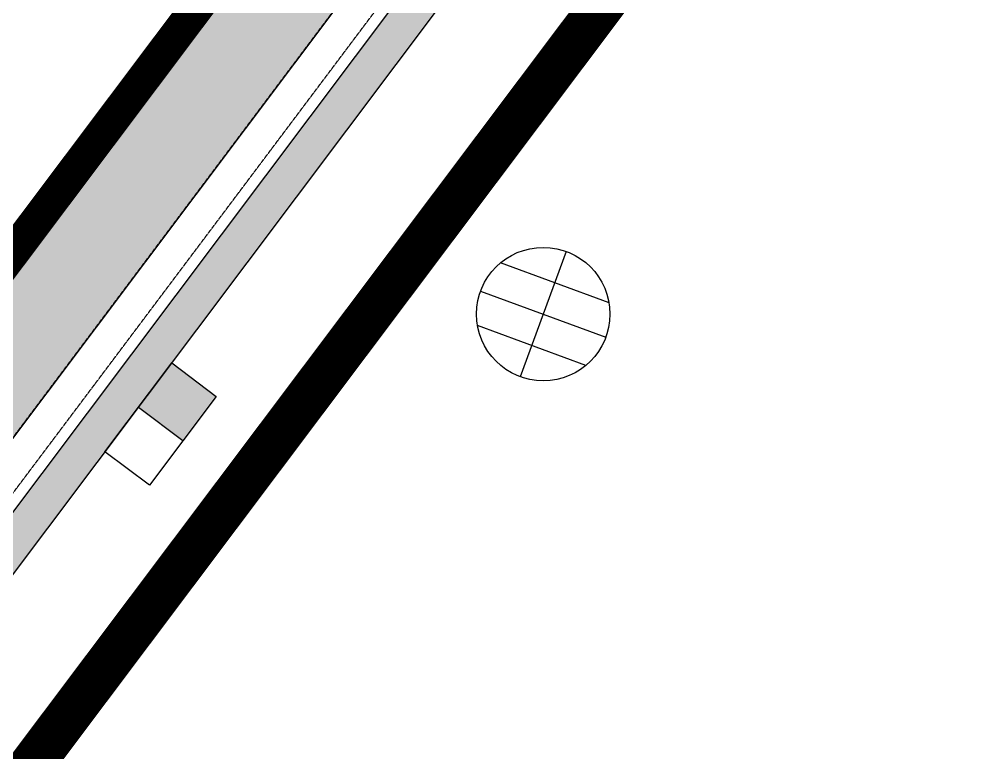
# Model space of a CAD drawing. Extents: x -11 to 40589024741, y -2 to 3380586937.
# Drawn here: x 40588093530 to 40588102098, y 3380236629 to 3380243226 of the extents above; entities that cross this region are included whole.
import ezdxf

# ---------------------------------------------------------------- set-up
doc = ezdxf.new("R2010")
doc.units = 0
doc.header["$LTSCALE"] = 10
doc.header["$MEASUREMENT"] = 0
doc.linetypes.add('CENTER', pattern=[50.8, 31.75, -6.35, 6.35, -6.35])
doc.linetypes.add('DASH', pattern=[0.35, 0.25, -0.1])
for name, color, linetype in [('0-WALL', 252, 'Continuous'), ('TWT_雨水口', 4, 'Continuous'), ('WELL_雨水', 4, 'Continuous')]:
    doc.layers.add(name, color=color, linetype=linetype)
doc.layers.add('GPS-ZF消防', color=1, linetype='TG_X', lineweight=60)
doc.styles.add('TG_LINETYPE', font='SIMPLEX', dxfattribs={"width": 0.8, "height": 3.5, "bigfont": 'HZTXT'})
doc.linetypes.add('TG_WX', pattern='A,3,-0.6,["WX",TG_LINETYPE,S=0.1,R=0,X=-0.52,Y=-0.15],0', length=3.6)
doc.linetypes.add('TG_X', pattern='A,5,-0.3,["X",TG_LINETYPE,S=0.1,R=0,X=-0.23,Y=-0.15],0', length=5.3)
pattern_1 = [(359.79974, (40586781652.2, 3380096977.4), (1605.5824, 1594.398), [240, -48, 64, -48, 240, -960]), (359.79974, (40586781572.4, 3380097025.7), (1605.5824, 1594.398), [160, -120, 240, -120, 160, -800]), (359.79974, (40586782134.6, 3380097663.7), (1605.5824, 1594.398), [200, -80, 200, -1120]), (359.79974, (40586781335.8, 3380097986.5), (1605.5824, 1594.398), [80, -160, 80, -1280]), (89.79974, (40586781495.8, 3380097986), (-1594.398, 1605.5824), [144, -1456]), (89.79974, (40586781972.4, 3380097024.3), (-1594.398, 1605.5824), [160, -1440]), (89.79974, (40586782374.6, 3380097662.9), (-1594.398, 1605.5824), [160, -1440]), (44.79974, (40586782180.3, 3380097007.6), (5.5922, 1599.9902), [160, -2102.7417]), (134.79974, (40586781764.3, 3380097009), (-1599.9902, 5.5922), [160, -2102.7417]), (63.23469, (40586782132.4, 3380097015.7), (5.5922, 1599.99023), [160, -3417.7088]), (75.7635, (40586782052.4, 3380097024), (5.59221, 1599.99023), [160, -6436.969]), (75.7635, (40586782454.64, 3380097662.6), (5.59221, 1599.99023), [128, -6468.969]), (75.7635, (40586781527.76, 3380097985.85), (5.59221, 1599.99023), [112, -6484.969]), (103.835987, (40586781892.4, 3380097024.57), (5.59221, 1599.99023), [160, -6436.969]), (103.835987, (40586782294.64, 3380097663.17), (5.59221, 1599.99023), [128, -6468.969]), (103.835987, (40586781463.76, 3380097986.07), (5.59221, 1599.99023), [112, -6484.969]), (116.364795, (40586781812.4, 3380097016.85), (5.5922, 1599.99023), [160, -3417.7069])]

# ---------------------------------------------------------------- blocks, each defined once
blk = doc.blocks.new('$TwtSys$00000424')
for p, q in [((-500, 250), (500, 250)), ((-500, -250), (-500, 250)), ((0, -250), (0, 250)), ((500, 250), (500, -250)), ((500, -250), (-500, -250))]:
    blk.add_line(p, q)
blk.add_solid([(0, 250), (500, 250), (0, -250), (500, -250)])
blk = doc.blocks.new('$TWTSYS$00000375')
for p, q in [((0, 0.5, 0), (0, -0.5, 0)), ((0.433, 0.25, 0), (-0.433, 0.25, 0)), ((-0.5, 0, 0), (0.5, 0, 0)), ((0.433, -0.25, 0), (-0.433, -0.25, 0))]:
    blk.add_line(p, q)
blk.add_circle((0, 0, 0), 0.5)

msp = doc.modelspace()

# ---------------------------------------------------------------- hatches: boundary and pattern name
at = {"layer": '0-WALL'}
h = msp.add_hatch(dxfattribs=at)
h.set_pattern_fill('草坪或沼泽', color=256, scale=400, angle=-0.200256636)
h.set_pattern_definition(pattern_1)
h.paths.add_polyline_path([(40588302101.650627, 3380196170.468816), (40588275532.998894, 3380123451.400391), (40588213851.098877, 3380137607.100394), (40588128542.39888, 3380162853.200394), (40588051310.197723, 3380185028.900719), (40588215760.938667, 3380403827.430827), (40588224457.898888, 3380415266.100397), (40588259176.227432, 3380461579.853973), (40588327409.831734, 3380431029.725285), (40588344233.506363, 3380419662.492857), (40588367371.5578, 3380409302.928), (40588374373.704453, 3380393980.898594), (40588343265.099297, 3380308835.863516), (40588342325.826973, 3380309179.036222), (40588348228.419678, 3380325334.510901), (40588347758.977524, 3380325506.026352), (40588351316.980003, 3380333787.979114), (40588373293.579567, 3380393938.55436), (40588366618.76474, 3380408544.319475), (40588343745.607887, 3380418785.283479), (40588326921.933281, 3380430152.515906), (40588259497.004578, 3380460340.577487), (40588225255.999771, 3380414663.566939), (40588216558.657242, 3380403224.394626), (40588052982.287758, 3380185589.19869), (40588128822.27935, 3380163813.243824), (40588214105.070473, 3380138574.811257), (40588274896.566856, 3380124623.454612), (40588301162.378349, 3380196513.641506)])
h.paths.add_polyline_path([(40588308330.118393, 3380213217.941715), (40588307390.846069, 3380213561.114415), (40588309294.968521, 3380218774.420028), (40588308825.8936, 3380218945.745433), (40588312382.598297, 3380227228.097439), (40588336080.200798, 3380292084.600181), (40588337019.473106, 3380291741.427476)])
h = msp.add_hatch(dxfattribs=at)
h.set_pattern_fill('草坪或沼泽', color=256, scale=400, angle=-0.200256636)
h.set_pattern_definition([(359.79974, (40586781652.2, 3380096977.4), (1605.5824, 1594.398), [240, -48, 64, -48, 240, -960]), (359.79974, (40586781572.4, 3380097025.7), (1605.5824, 1594.398), [160, -120, 240, -120, 160, -800]), (359.79974, (40586782134.6, 3380097663.7), (1605.5824, 1594.398), [200, -80, 200, -1120]), (359.79974, (40586781335.8, 3380097986.5), (1605.5824, 1594.398), [80, -160, 80, -1280]), (89.79974, (40586781495.8, 3380097986), (-1594.398, 1605.5824), [144, -1456]), (89.79974, (40586781972.4, 3380097024.3), (-1594.398, 1605.5824), [160, -1440]), (89.79974, (40586782374.6, 3380097662.9), (-1594.398, 1605.5824), [160, -1440]), (44.79974, (40586782180.3, 3380097007.6), (5.5922, 1599.9902), [160, -2102.7417]), (134.79974, (40586781764.3, 3380097009), (-1599.9902, 5.5922), [160, -2102.7417]), (63.23469, (40586782132.4, 3380097015.7), (5.5922, 1599.99023), [160, -3417.7088]), (75.7635, (40586782052.4, 3380097024), (5.59221, 1599.99023), [160, -6436.969]), (75.7635, (40586782454.64, 3380097662.6), (5.59221, 1599.99023), [128, -6468.969]), (75.7635, (40586781527.76, 3380097985.85), (5.59221, 1599.99023), [112, -6484.969]), (103.835987, (40586781892.4, 3380097024.57), (5.59221, 1599.99023), [160, -6436.969]), (103.835987, (40586782294.64, 3380097663.17), (5.59221, 1599.99023), [128, -6468.969]), (103.835987, (40586781463.76, 3380097986.07), (5.59221, 1599.99023), [112, -6484.969]), (116.364795, (40586781812.4, 3380097016.85), (5.5922, 1599.99023), [160, -3417.7069])])
edge = h.paths.add_edge_path()
edge.add_line((40588347473.747322, 3380325610.238097), (40588347683.541443, 3380326090.42787))
edge.add_line((40588347683.541443, 3380326090.42787), (40588351031.622383, 3380333884.752417))
edge.add_line((40588351031.622383, 3380333884.752417), (40588372861.52964, 3380393921.616653))
edge.add_line((40588372861.52964, 3380393921.616653), (40588366317.647476, 3380408240.876073))
edge.add_line((40588366317.647476, 3380408240.876073), (40588343550.448486, 3380418434.399735))
edge.add_line((40588343550.448486, 3380418434.399735), (40588326726.773811, 3380429801.632178))
edge.add_line((40588326726.773811, 3380429801.632178), (40588259625.315422, 3380459844.866894))
edge.add_line((40588259625.315422, 3380459844.866894), (40588073765.91951, 3380212575.66465))
edge.add_line((40588073765.91951, 3380212575.66465), (40588074114.249107, 3380212476.750173))
edge.add_line((40588074114.249107, 3380212476.750173), (40588253152.588203, 3380450673.037109))
edge.add_line((40588253152.588203, 3380450673.037109), (40588254435.224274, 3380450204.422307))
edge.add_line((40588254435.224258, 3380450204.422312), (40588256320.901672, 3380455368.658761))
edge.add_line((40588256320.90168, 3380455368.658754), (40588326766.815353, 3380429630.545198))
edge.add_line((40588326766.815353, 3380429630.5452), (40588324880.269547, 3380424466.932958))
edge.add_line((40588324880.269547, 3380424466.93296), (40588331455.159737, 3380422064.756639))
edge.add_line((40588331455.159737, 3380422064.756637), (40588332483.925163, 3380424880.513825))
edge.add_line((40588332483.925163, 3380424880.513825), (40588335301.736542, 3380423850.997883))
edge.add_line((40588335301.736542, 3380423850.997883), (40588334273.030251, 3380421035.31484))
edge.add_line((40588334273.030251, 3380421035.31484), (40588353055.227448, 3380414173.051638))
edge.add_line((40588353055.227448, 3380414173.051638), (40588361187.808113, 3380410524.8103))
edge.add_arc((40588348999.165817, 3380398232.729486), 17310.639832, -14.6199939483, 45.2420907397, ccw=False)
edge.add_line((40588365749.307037, 3380393863.402212), (40588366656.653191, 3380393529.94107))
edge.add_line((40588366656.653191, 3380393529.94107), (40588371065.316032, 3380391919.168731))
edge.add_line((40588371065.316032, 3380391919.168731), (40588346912.352768, 3380325815.879339))
edge.add_line((40588346912.352768, 3380325815.879339), (40588347473.747322, 3380325610.238097))
h = msp.add_hatch(dxfattribs=at)
h.set_pattern_fill('草坪或沼泽', color=256, scale=400, angle=-0.200256636)
h.set_pattern_definition(pattern_1)
edge = h.paths.add_edge_path()
edge.add_line((40588087573.486938, 3380213651.938091), (40588089757.186943, 3380219628.780546))
edge.add_line((40588089757.186943, 3380219628.780545), (40588124769.277283, 3380264367.177491))
edge.add_line((40588124769.27729, 3380264367.177485), (40588155546.521591, 3380253122.421226))
edge.add_arc((40588152728.697533, 3380254151.919889), 2999.999985, -20.0698953361, 67.4128539265)
edge.add_line((40588153880.962112, 3380256921.809105), (40588132156.888603, 3380264858.701515))
edge.add_arc((40588129095.828423, 3380254779.960338), 10533.333428, 73.1057018606, 142.068996179)
edge.add_line((40588120787.645203, 3380261254.927819), (40588105411.445686, 3380240800.484973))
edge.add_line((40588105411.445686, 3380240800.484973), (40588085558.745361, 3380214388.044349))
edge.add_line((40588085558.745361, 3380214388.044349), (40588087573.486954, 3380213651.938085))

# ---------------------------------------------------------------- linework, layer by layer
for p, q in [((40588259625.315422, 3380459844.866894), (40588073765.91951, 3380212575.66465)), ((40588074114.249107, 3380212476.750173), (40588253152.588203, 3380450673.037109))]:
    msp.add_line(p, q, dxfattribs=at)
at = {"layer": '0-WALL', "color": 1, "linetype": 'DASH', "ltscale": 3, "const_width": 300}
msp.add_lwpolyline([(40588374373.70446, 3380393980.898591), (40588367371.557808, 3380409302.927993), (40588344233.506393, 3380419662.492842), (40588327409.831779, 3380431029.725266), (40588259176.227432, 3380461579.853973), (40588224457.898903, 3380415266.100388), (40588215760.938667, 3380403827.430825), (40588051310.197769, 3380185028.900704), (40588128542.398903, 3380162853.200386), (40588213851.098892, 3380137607.100389), (40588275532.998894, 3380123451.400389)], close=True, dxfattribs=at)
at = {"layer": '0-WALL'}
msp.add_lwpolyline([(40588259497.004578, 3380460340.577487), (40588225255.999771, 3380414663.566939), (40588216558.657242, 3380403224.394626), (40588052982.287758, 3380185589.19869), (40588128822.27935, 3380163813.243824), (40588214105.070473, 3380138574.811257), (40588274896.566856, 3380124623.454612), (40588301162.378349, 3380196513.641506), (40588302101.650627, 3380196170.468816), (40588275532.998894, 3380123451.400391), (40588213851.098877, 3380137607.100394), (40588128542.39888, 3380162853.200394), (40588051310.197723, 3380185028.900719), (40588215760.938667, 3380403827.430827), (40588224457.898888, 3380415266.100397), (40588259176.227432, 3380461579.853973)], dxfattribs=at)
at = {"layer": '0-WALL', "linetype": 'CENTER', "ltscale": 0.2}
msp.add_lwpolyline([(40588374373.70446, 3380393980.898591), (40588367371.557808, 3380409302.927993), (40588344233.506393, 3380419662.492842), (40588327409.831779, 3380431029.725266), (40588259176.227432, 3380461579.853973), (40588224457.898903, 3380415266.100388), (40588215760.938667, 3380403827.430825), (40588051310.197769, 3380185028.900704), (40588128542.398903, 3380162853.200386), (40588213851.098892, 3380137607.100389), (40588275532.998894, 3380123451.400389)], close=True, dxfattribs=at)
at = {"layer": '0-WALL', "linetype": 'DASH'}
for points in [[(40588297421.678452, 3380186275.2518), (40588274896.566856, 3380124623.454611), (40588214105.070518, 3380138574.811246), (40588128822.279419, 3380163813.243817), (40588052982.287788, 3380185589.19868), (40588216558.660599, 3380403224.398946), (40588225255.999512, 3380414663.566556), (40588259497.004593, 3380460340.577489), (40588326921.933212, 3380430152.515933), (40588343745.607918, 3380418785.283481), (40588361534.817352, 3380410820.547568), (40588366618.76474, 3380408544.319479), (40588373293.579613, 3380393938.554342), (40588351315.522774, 3380333784.059697), (40588347755.687973, 3380325498.369755)], [(40588297139.896751, 3380186378.203611), (40588274705.637253, 3380124975.070877), (40588214181.261993, 3380138865.124507), (40588128906.243561, 3380164101.256846), (40588053483.914787, 3380185757.288075), (40588216797.976189, 3380403043.488082), (40588225495.429771, 3380414482.806521), (40588259593.237717, 3380459968.794543), (40588326775.563667, 3380429889.353124), (40588343599.238373, 3380418522.120672), (40588361412.225388, 3380410546.738856), (40588366392.926826, 3380408316.736924), (40588372969.542137, 3380393925.851067), (40588351036.598648, 3380333894.832758), (40588347480.050858, 3380325616.793515)]]:
    msp.add_lwpolyline(points, dxfattribs=at)
at = {"layer": 'GPS-ZF消防', "linetype": 'TG_WX', "ltscale": 0.5, "const_width": 400}
msp.add_lwpolyline([(40588086523.344177, 3380227051.776831), (40588127798.368759, 3380281964.483013)], dxfattribs=at)

# ---------------------------------------------------------------- block references
at = {"layer": 'TWT_雨水口', "rotation": 53.06993780917369}
msp.add_blockref('$TwtSys$00000424', (40588094802.391342, 3380239584.59558), dxfattribs=at)
at = {"layer": 'WELL_雨水', "xscale": 1200, "yscale": 1200, "zscale": 1200, "rotation": 339.79974336667}
msp.add_blockref('$TWTSYS$00000375', (40588098243.298752, 3380240573.740444), dxfattribs=at)

doc.saveas('drawing.dxf')
